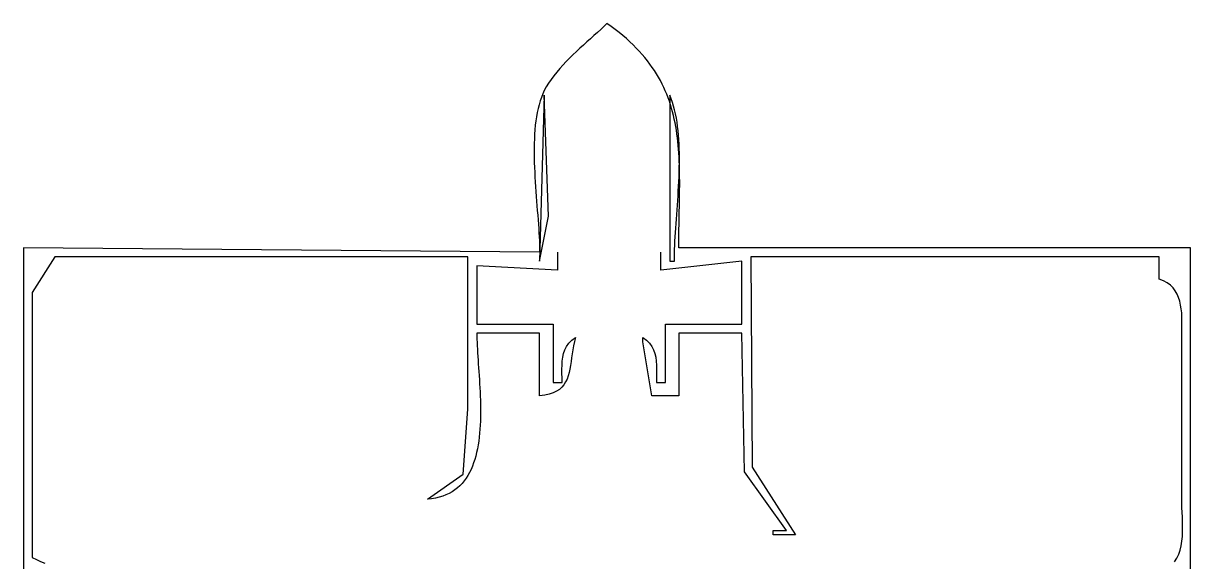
# Model space of a CAD drawing. Header units: metres. Extents: x 169 to 614, y 211 to 1165.
# Drawn here: x 273 to 533, y 1045.1 to 1165 of the extents above; entities that cross this region are included whole.
import ezdxf

# ---------------------------------------------------------------- set-up
doc = ezdxf.new("R2010")
doc.units = ezdxf.units.M

msp = doc.modelspace()

# ---------------------------------------------------------------- linework, layer by layer
for p, q in [((403, 1165), (402.31, 1164.323)), ((403.9369, 1164.3252), (403, 1165)), ((400.0948, 1162.2638), (399.3225, 1161.566)), ((400.853, 1162.9555), (400.0948, 1162.2638)), ((401.5929, 1163.6417), (400.853, 1162.9555)), ((402.31, 1164.323), (401.5929, 1163.6417)), ((404.8376, 1163.6469), (403.9369, 1164.3252)), ((405.7026, 1162.9649), (404.8376, 1163.6469)), ((406.5328, 1162.2791), (405.7026, 1162.9649)), ((407.3287, 1161.5895), (406.5328, 1162.2791)), ((397.7534, 1160.1502), (396.9653, 1159.431)), ((398.5406, 1160.8617), (397.7534, 1160.1502)), ((399.3225, 1161.566), (398.5406, 1160.8617)), ((408.0911, 1160.896), (407.3287, 1161.5895)), ((408.8207, 1160.1984), (408.0911, 1160.896)), ((409.5182, 1159.4966), (408.8207, 1160.1984)), ((394.6392, 1157.2218), (393.8912, 1156.4664)), ((395.4038, 1157.9674), (394.6392, 1157.2218)), ((396.1806, 1158.7036), (395.4038, 1157.9674)), ((396.9653, 1159.431), (396.1806, 1158.7036)), ((410.1843, 1158.7907), (409.5182, 1159.4966)), ((410.8197, 1158.0804), (410.1843, 1158.7907)), ((411.4251, 1157.3657), (410.8197, 1158.0804)), ((412.0013, 1156.6465), (411.4251, 1157.3657)), ((392.4622, 1154.9235), (391.7901, 1154.1351)), ((393.164, 1155.7005), (392.4622, 1154.9235)), ((393.8912, 1156.4664), (393.164, 1155.7005)), ((412.5488, 1155.9227), (412.0013, 1156.6465)), ((413.0685, 1155.1942), (412.5488, 1155.9227)), ((413.561, 1154.4609), (413.0685, 1155.1942)), ((414.027, 1153.7228), (413.561, 1154.4609)), ((390.5524, 1152.5212), (389.9955, 1151.6947)), ((391.152, 1153.3345), (390.5524, 1152.5212)), ((391.7901, 1154.1351), (391.152, 1153.3345)), ((414.4672, 1152.9796), (414.027, 1153.7228)), ((414.8824, 1152.2314), (414.4672, 1152.9796)), ((415.2732, 1151.4781), (414.8824, 1152.2314)), ((388.6879, 1149.2682), (388.3808, 1148.5005)), ((389.0277, 1150), (388.6879, 1149.2682)), ((389.4858, 1150.8545), (389.0277, 1150)), ((389.9955, 1151.6947), (389.4858, 1150.8545)), ((415.6404, 1150.7195), (415.2732, 1151.4781)), ((415.9846, 1149.9555), (415.6404, 1150.7195)), ((416.3065, 1149.1861), (415.9846, 1149.9555)), ((387.8596, 1146.8652), (387.6428, 1146.0014)), ((388.1052, 1147.6989), (387.8596, 1146.8652)), ((389, 1149), (388, 1112)), ((388.3808, 1148.5005), (388.1052, 1147.6989)), ((390, 1122), (389, 1149)), ((416.6069, 1148.4112), (416.3065, 1149.1861)), ((416.8864, 1147.6306), (416.6069, 1148.4112)), ((417.1458, 1146.8444), (416.8864, 1147.6306)), ((417, 1149), (417, 1112)), ((417.3097, 1148.2126), (417, 1149)), ((417.3858, 1146.0523), (417.1458, 1146.8444)), ((417.5906, 1147.3986), (417.3097, 1148.2126)), ((417.8437, 1146.5593), (417.5906, 1147.3986)), ((387.2902, 1144.1912), (387.1518, 1143.2487)), ((387.4535, 1145.1095), (387.2902, 1144.1912)), ((387.6428, 1146.0014), (387.4535, 1145.1095)), ((417.607, 1145.2543), (417.3858, 1146.0523)), ((417.8102, 1144.4503), (417.607, 1145.2543)), ((417.9961, 1143.6403), (417.8102, 1144.4503)), ((418.0702, 1145.696), (417.8437, 1146.5593)), ((418.2712, 1144.8103), (418.0702, 1145.696)), ((418.4479, 1143.9034), (418.2712, 1144.8103)), ((387.0369, 1142.2838), (386.9442, 1141.2984)), ((387.1518, 1143.2487), (387.0369, 1142.2838)), ((418.1653, 1142.824), (417.9961, 1143.6403)), ((418.3186, 1142.0015), (418.1653, 1142.824)), ((418.4567, 1141.1726), (418.3186, 1142.0015)), ((418.6013, 1142.9767), (418.4479, 1143.9034)), ((418.7326, 1142.0316), (418.6013, 1142.9767)), ((418.843, 1141.0696), (418.7326, 1142.0316)), ((386.8199, 1139.2738), (386.7858, 1138.2386)), ((386.8723, 1140.2944), (386.8199, 1139.2738)), ((386.9442, 1141.2984), (386.8723, 1140.2944)), ((418.5803, 1140.3373), (418.4567, 1141.1726)), ((418.69, 1139.4954), (418.5803, 1140.3373)), ((418.7867, 1138.6468), (418.69, 1139.4954)), ((418.9335, 1140.092), (418.843, 1141.0696)), ((419.0053, 1139.1001), (418.9335, 1140.092)), ((419.0595, 1138.0954), (419.0053, 1139.1001)), ((386.7685, 1137.1906), (386.7669, 1136.1317)), ((386.7858, 1138.2386), (386.7685, 1137.1906)), ((418.8709, 1137.7915), (418.7867, 1138.6468)), ((418.9435, 1136.9294), (418.8709, 1137.7915)), ((419.005, 1136.0603), (418.9435, 1136.9294)), ((419.0973, 1137.0792), (419.0595, 1138.0954)), ((419.1197, 1136.0529), (419.0973, 1137.0792)), ((386.7669, 1136.1317), (386.7794, 1135.064)), ((386.7794, 1135.064), (386.8049, 1133.9893)), ((386.8049, 1133.9893), (386.8421, 1132.9095)), ((419.0563, 1135.1842), (419.005, 1136.0603)), ((419.0979, 1134.301), (419.0563, 1135.1842)), ((419.1307, 1133.4106), (419.0979, 1134.301)), ((419.1064, 1132.9276), (419.1232, 1133.9757)), ((419.128, 1135.018), (419.1197, 1136.0529)), ((419.1232, 1133.9757), (419.128, 1135.018)), ((386.8421, 1132.9095), (386.8895, 1131.8266)), ((386.8895, 1131.8266), (386.9459, 1130.7426)), ((419.0417, 1130.819), (419.0789, 1131.8749)), ((419.0789, 1131.8749), (419.1064, 1132.9276)), ((419.1553, 1132.5129), (419.1307, 1133.4106)), ((419.1724, 1131.6079), (419.1553, 1132.5129)), ((419.1827, 1130.6953), (419.1724, 1131.6079)), ((386.9459, 1130.7426), (387.01, 1129.6593)), ((387.01, 1129.6593), (387.0804, 1128.5786)), ((387.0804, 1128.5786), (387.1558, 1127.5025)), ((418.8833, 1127.6464), (418.9428, 1128.7034)), ((418.9428, 1128.7034), (418.9959, 1129.7614)), ((418.9959, 1129.7614), (419.0417, 1130.819)), ((419.18, 1127.9117), (419.1858, 1128.8473)), ((419.187, 1129.7751), (419.1827, 1130.6953)), ((419.1858, 1128.8473), (419.187, 1129.7751)), ((387.1558, 1127.5025), (387.2349, 1126.433)), ((387.2349, 1126.433), (387.3164, 1125.3719)), ((418.7501, 1125.541), (418.8187, 1126.5918)), ((418.8187, 1126.5918), (418.8833, 1127.6464)), ((419.1417, 1125.0574), (419.1573, 1126.0168)), ((419.1573, 1126.0168), (419.1703, 1126.9682)), ((419.1703, 1126.9682), (419.18, 1127.9117)), ((387.3164, 1125.3719), (387.399, 1124.3212)), ((387.399, 1124.3212), (387.4813, 1123.2828)), ((387.4813, 1123.2828), (387.562, 1122.2586)), ((418.5314, 1122.4249), (418.6053, 1123.4561)), ((418.6053, 1123.4561), (418.6786, 1124.4953)), ((418.6786, 1124.4953), (418.7501, 1125.541)), ((419.1057, 1123.114), (419.1242, 1124.0898)), ((419.1242, 1124.0898), (419.1417, 1125.0574)), ((387.562, 1122.2586), (387.6399, 1121.2506)), ((387.6399, 1121.2506), (387.7135, 1120.2607)), ((388, 1112), (390, 1122)), ((418.3862, 1120.3917), (418.458, 1121.4029)), ((418.458, 1121.4029), (418.5314, 1122.4249)), ((419.05, 1120.1362), (419.0679, 1121.1373)), ((419.0679, 1121.1373), (419.0866, 1122.1298)), ((419.0866, 1122.1298), (419.1057, 1123.114)), ((387.7135, 1120.2607), (387.7816, 1119.2909)), ((387.7816, 1119.2909), (387.8428, 1118.3429)), ((387.8428, 1118.3429), (387.8959, 1117.4189)), ((418.192, 1117.4359), (418.2521, 1118.4068)), ((418.2521, 1118.4068), (418.3172, 1119.3925)), ((418.3172, 1119.3925), (418.3862, 1120.3917)), ((419.0094, 1117.081), (419.0201, 1118.1082)), ((419.0201, 1118.1082), (419.0339, 1119.1265)), ((419.0339, 1119.1265), (419.05, 1120.1362)), ((387.8959, 1117.4189), (387.9394, 1116.5206)), ((387.9394, 1116.5206), (387.9722, 1115.6501)), ((387.9722, 1115.6501), (387.9928, 1114.8092)), ((418.053, 1114.6262), (418.0913, 1115.5443)), ((418.0913, 1115.5443), (418.138, 1116.4813)), ((418.138, 1116.4813), (418.192, 1117.4359)), ((419, 1115), (419.0024, 1116.045)), ((419.0024, 1116.045), (419.0094, 1117.081)), ((388, 1114), (273, 1115)), ((273, 1115), (273, 603)), ((280, 1113), (275, 1105)), ((372, 1113), (280, 1113)), ((372, 1079), (372, 1113)), ((387.9928, 1114.8092), (388, 1114)), ((392, 1114), (392, 1110)), ((415, 1110), (415, 1114)), ((418, 1112), (418.0062, 1112.8527)), ((418.0062, 1112.8527), (418.0243, 1113.7286)), ((418.0243, 1113.7286), (418.053, 1114.6262)), ((533, 1115), (419, 1115)), ((526, 1113), (435, 1113)), ((435, 1113), (435.3179, 1066.1042)), ((526, 1108), (526, 1113)), ((533, 592), (533, 1115)), ((392, 1110), (374, 1111)), ((374, 1111), (374, 1098)), ((433, 1112), (415, 1110)), ((417, 1112), (418, 1112)), ((433, 1098), (433, 1112)), ((526.9465, 1107.6221), (526, 1108)), ((527.7694, 1107.1643), (526.9465, 1107.6221)), ((275, 1105), (275, 1046)), ((528.477, 1106.6328), (527.7694, 1107.1643)), ((529.0778, 1106.0337), (528.477, 1106.6328)), ((529.5803, 1105.3733), (529.0778, 1106.0337)), ((529.9928, 1104.6575), (529.5803, 1105.3733)), ((530.3239, 1103.8927), (529.9928, 1104.6575)), ((530.5818, 1103.0849), (530.3239, 1103.8927)), ((530.7752, 1102.2403), (530.5818, 1103.0849)), ((530.9124, 1101.3651), (530.7752, 1102.2403)), ((531.0018, 1100.4655), (530.9124, 1101.3651)), ((531.0519, 1099.5475), (531.0018, 1100.4655)), ((374, 1098), (391, 1098)), ((391, 1098), (391, 1085)), ((416, 1085), (416, 1098)), ((416, 1098), (433, 1098)), ((531.0509, 1096.7453), (531.0681, 1097.6813)), ((531.0712, 1098.6174), (531.0519, 1099.5475)), ((531.0681, 1097.6813), (531.0712, 1098.6174)), ((388, 1096), (374, 1096)), ((374, 1096), (374.0057, 1095.3333)), ((374.0057, 1095.3333), (374.0221, 1094.6388)), ((374.0221, 1094.6388), (374.0481, 1093.9178)), ((388, 1082), (388, 1096)), ((395.1852, 1094.3894), (396, 1095)), ((396, 1095), (395.7561, 1094.0874)), ((411, 1094), (411, 1095)), ((411, 1095), (411.8147, 1094.3894)), ((433, 1096), (419, 1096)), ((419, 1096), (419, 1082)), ((433.6034, 1065.1042), (433, 1096)), ((531, 1094), (531.0084, 1094.8985)), ((531.0084, 1094.8985), (531.0282, 1095.8157)), ((531.0282, 1095.8157), (531.0509, 1096.7453)), ((374.0481, 1093.9178), (374.0824, 1093.172)), ((374.0824, 1093.172), (374.124, 1092.403)), ((374.124, 1092.403), (374.1717, 1091.6123)), ((393.3421, 1091.4577), (393.6239, 1092.2568)), ((393.6239, 1092.2568), (394.0138, 1093.0142)), ((394.0138, 1093.0142), (394.5287, 1093.7262)), ((394.5287, 1093.7262), (395.1852, 1094.3894)), ((395.3921, 1092.2701), (395.2515, 1091.3741)), ((395.5569, 1093.176), (395.3921, 1092.2701)), ((395.7561, 1094.0874), (395.5569, 1093.176)), ((413, 1082), (411, 1094)), ((411.8147, 1094.3894), (412.4711, 1093.7263)), ((412.4711, 1093.7263), (412.986, 1093.0142)), ((412.986, 1093.0142), (413.376, 1092.2568)), ((413.376, 1092.2568), (413.6577, 1091.4577)), ((531, 1059), (531, 1094)), ((374.1717, 1091.6123), (374.2243, 1090.8015)), ((374.2243, 1090.8015), (374.2807, 1089.9722)), ((374.2807, 1089.9722), (374.3397, 1089.1259)), ((392.9796, 1088.8463), (393.0366, 1089.7488)), ((393.0366, 1089.7488), (393.1519, 1090.6205)), ((393.1519, 1090.6205), (393.3421, 1091.4577)), ((395.0025, 1089.6296), (394.8737, 1088.79)), ((395.1251, 1090.4925), (395.0025, 1089.6296)), ((395.2515, 1091.3741), (395.1251, 1090.4925)), ((413.6577, 1091.4577), (413.8479, 1090.6205)), ((413.8479, 1090.6205), (413.9632, 1089.7488)), ((413.9632, 1089.7488), (414.0203, 1088.8463)), ((374.3397, 1089.1259), (374.4002, 1088.2643)), ((374.4002, 1088.2643), (374.461, 1087.3888)), ((374.461, 1087.3888), (374.5209, 1086.5011)), ((392.964, 1087.9166), (392.9796, 1088.8463)), ((392.9734, 1086.9632), (392.964, 1087.9166)), ((392.9909, 1085.9898), (392.9734, 1086.9632)), ((394.5566, 1087.198), (394.348, 1086.4545)), ((394.7285, 1087.978), (394.5566, 1087.198)), ((394.8737, 1088.79), (394.7285, 1087.978)), ((414.0265, 1086.9631), (414.009, 1085.9897)), ((414.0203, 1088.8463), (414.0358, 1087.9165)), ((414.0358, 1087.9165), (414.0265, 1086.9631)), ((374.5209, 1086.5011), (374.5789, 1085.6027)), ((374.5789, 1085.6027), (374.6337, 1084.6952)), ((374.6337, 1084.6952), (374.6843, 1083.7801)), ((391, 1085), (393, 1085)), ((393.3996, 1084.4872), (392.9421, 1083.9339)), ((393, 1085), (392.9909, 1085.9898)), ((393.7796, 1085.0947), (393.3996, 1084.4872)), ((394.0924, 1085.7519), (393.7796, 1085.0947)), ((394.348, 1086.4545), (394.0924, 1085.7519)), ((414.009, 1085.9897), (414, 1085)), ((414, 1085), (416, 1085)), ((374.6843, 1083.7801), (374.7294, 1082.8592)), ((374.7294, 1082.8592), (374.7679, 1081.9338)), ((374.7679, 1081.9338), (374.7986, 1081.0057)), ((389.1361, 1082.1352), (388, 1082)), ((390.1336, 1082.3512), (389.1361, 1082.1352)), ((391.0028, 1082.6434), (390.1336, 1082.3512)), ((391.7539, 1083.0076), (391.0028, 1082.6434)), ((392.3969, 1083.4393), (391.7539, 1083.0076)), ((392.9421, 1083.9339), (392.3969, 1083.4393)), ((419, 1082), (413, 1082)), ((370.9722, 1064.5293), (372, 1079)), ((374.7986, 1081.0057), (374.8204, 1080.0763)), ((374.8204, 1080.0763), (374.8322, 1079.1472)), ((374.8322, 1079.1472), (374.8328, 1078.22)), ((374.821, 1077.2963), (374.7957, 1076.3777)), ((374.8328, 1078.22), (374.821, 1077.2963)), ((374.6999, 1074.5619), (374.6272, 1073.6678)), ((374.7557, 1075.4657), (374.6999, 1074.5619)), ((374.7957, 1076.3777), (374.7557, 1075.4657)), ((374.4261, 1071.9153), (374.2954, 1071.06)), ((374.5362, 1072.7851), (374.4261, 1071.9153)), ((374.6272, 1073.6678), (374.5362, 1072.7851)), ((373.9683, 1069.3991), (373.7695, 1068.5966)), ((374.1432, 1070.2207), (373.9683, 1069.3991)), ((374.2954, 1071.06), (374.1432, 1070.2207)), ((373.0181, 1066.3202), (372.7121, 1065.6102)), ((373.2955, 1067.0556), (373.0181, 1066.3202)), ((373.5456, 1067.8149), (373.2955, 1067.0556)), ((373.7695, 1068.5966), (373.5456, 1067.8149)), ((435.3179, 1066.1042), (445, 1051)), ((363, 1059), (370.9722, 1064.5293)), ((371.6118, 1063.6491), (371.1803, 1063.0568)), ((372.0102, 1064.2731), (371.6118, 1063.6491)), ((372.3766, 1064.9274), (372.0102, 1064.2731)), ((372.7121, 1065.6102), (372.3766, 1064.9274)), ((443, 1052), (433.6034, 1065.1042)), ((369.1002, 1061.0368), (368.4859, 1060.627)), ((369.6757, 1061.4863), (369.1002, 1061.0368)), ((370.2134, 1061.9738), (369.6757, 1061.4863)), ((370.7146, 1062.4978), (370.2134, 1061.9738)), ((371.1803, 1063.0568), (370.7146, 1062.4978)), ((363.9187, 1059.0883), (363, 1059)), ((364.7906, 1059.2274), (363.9187, 1059.0883)), ((365.6166, 1059.4154), (364.7906, 1059.2274)), ((366.398, 1059.651), (365.6166, 1059.4154)), ((367.1359, 1059.9325), (366.398, 1059.651)), ((367.8315, 1060.2584), (367.1359, 1059.9325)), ((368.4859, 1060.627), (367.8315, 1060.2584)), ((531.0148, 1058.0623), (531, 1059)), ((531.0524, 1057.077), (531.0148, 1058.0623)), ((531.1021, 1056.0536), (531.0524, 1057.077)), ((531.153, 1055.0016), (531.1021, 1056.0536)), ((531.1947, 1053.9304), (531.153, 1055.0016)), ((531.2164, 1052.8496), (531.1947, 1053.9304)), ((440, 1051), (440, 1052)), ((440, 1052), (443, 1052)), ((445, 1051), (440, 1051)), ((531.0551, 1049.6438), (531.1573, 1050.6968)), ((531.1573, 1050.6968), (531.2075, 1051.7685)), ((531.2075, 1051.7685), (531.2164, 1052.8496)), ((530.6523, 1047.6323), (530.8904, 1048.6192)), ((530.8904, 1048.6192), (531.0551, 1049.6438)), ((275, 1046), (275.9261, 1045.5383)), ((275.9261, 1045.5383), (276.853, 1045.1114)), ((529.3919, 1044.993), (529.9137, 1045.8097)), ((529.9137, 1045.8097), (530.3303, 1046.6926)), ((530.3303, 1046.6926), (530.6523, 1047.6323)), ((276.853, 1045.1114), (277.7809, 1044.718))]:
    msp.add_line(p, q)

doc.saveas('drawing.dxf')
